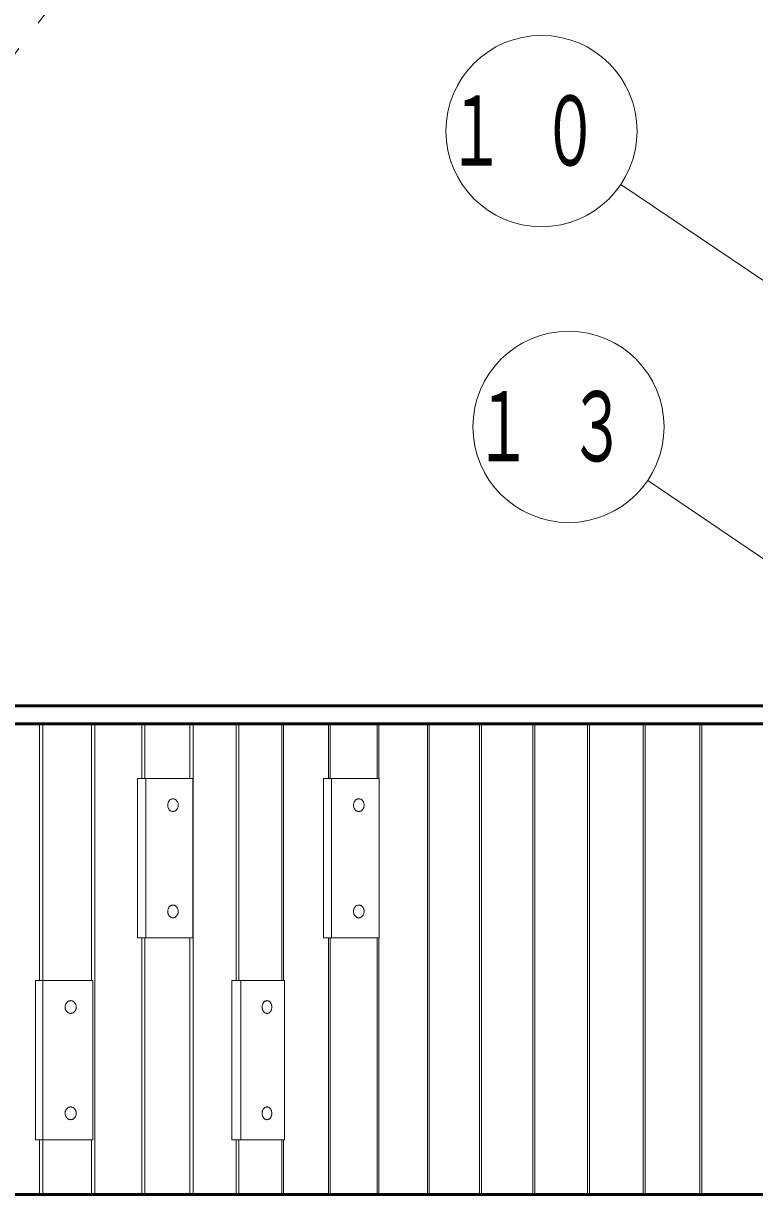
# Model space of a CAD drawing. Units: millimetres on the paper, scale 1:60. Extents: x -385 to 0, y -594 to 267.
# Drawn here: x -270.38 to -247.44, y 131.15 to 167.89 of the extents above; entities that cross this region are included whole.
import ezdxf

# ---------------------------------------------------------------- set-up
doc = ezdxf.new("R2010")
doc.units = ezdxf.units.MM
doc.linetypes.add('USER3', pattern=[8, 3, -1, 1, -1, 1, -1])
doc.layers.add('LY_1', color=7, linetype='Continuous', lineweight=13)
doc.styles.add('ＭＳ ゴシック', font='')
doc.styles.get('ＭＳ ゴシック').set_extended_font_data('MS Gothic')

msp = doc.modelspace()

# ---------------------------------------------------------------- linework, layer by layer
at = {"layer": 'LY_1', "linetype": 'USER3'}
msp.add_line((-284.303, 148.684), (-258.397, 183.306), dxfattribs=at)
at = {"layer": 'LY_1'}
for p, q in [((-244.383, 157.951), (-251.636, 162.836)), ((-243.637, 148.697), (-250.792, 153.548)), ((-269.882, 145.914), (-269.882, 137.864)), ((-269.774, 145.914), (-269.774, 137.864)), ((-268.247, 145.914), (-268.247, 137.864)), ((-268.143, 145.914), (-268.143, 131.147)), ((-266.67, 145.914), (-266.67, 144.197)), ((-266.57, 145.914), (-266.57, 144.197)), ((-265.156, 145.914), (-265.156, 144.197)), ((-265.061, 145.914), (-265.061, 131.147)), ((-263.711, 145.914), (-263.711, 137.864)), ((-263.625, 145.914), (-263.625, 137.864)), ((-262.276, 145.914), (-262.276, 137.864)), ((-262.225, 145.914), (-262.225, 137.864)), ((-260.811, 145.914), (-260.811, 144.197)), ((-260.758, 145.914), (-260.758, 144.197)), ((-259.285, 145.914), (-259.285, 144.197)), ((-259.23, 145.914), (-259.23, 144.197)), ((-257.703, 145.914), (-257.703, 131.147)), ((-257.646, 145.914), (-257.646, 131.147)), ((-256.07, 145.914), (-256.07, 131.147)), ((-256.012, 145.914), (-256.012, 131.147)), ((-254.393, 145.914), (-254.393, 131.147)), ((-254.334, 145.914), (-254.334, 131.147)), ((-252.678, 145.914), (-252.678, 131.147)), ((-252.617, 145.914), (-252.617, 131.147)), ((-250.93, 145.914), (-250.93, 131.147)), ((-250.868, 145.914), (-250.868, 131.147)), ((-249.157, 145.914), (-249.157, 131.147)), ((-249.094, 145.914), (-249.094, 131.147)), ((-266.798, 144.197), (-265.07, 144.197)), ((-266.798, 139.197), (-266.798, 144.197)), ((-266.539, 139.197), (-266.539, 144.197)), ((-265.07, 139.197), (-265.07, 144.197)), ((-260.966, 144.197), (-259.221, 144.197)), ((-260.966, 139.197), (-260.966, 144.197)), ((-260.715, 139.197), (-260.715, 144.197)), ((-259.221, 139.197), (-259.221, 144.197)), ((-266.798, 139.197), (-265.07, 139.197)), ((-266.67, 139.197), (-266.67, 131.147)), ((-266.57, 139.197), (-266.57, 131.147)), ((-265.156, 139.197), (-265.156, 131.147)), ((-260.966, 139.197), (-259.221, 139.197)), ((-260.811, 139.197), (-260.811, 131.147)), ((-260.758, 139.197), (-260.758, 131.147)), ((-259.285, 139.197), (-259.285, 131.147)), ((-259.23, 139.197), (-259.23, 131.147)), ((-270.002, 137.864), (-268.204, 137.864)), ((-270.002, 132.864), (-270.002, 137.864)), ((-269.779, 132.864), (-269.779, 137.864)), ((-268.204, 132.864), (-268.204, 137.864)), ((-263.842, 137.864), (-262.191, 137.864)), ((-263.842, 132.864), (-263.842, 137.864)), ((-263.555, 132.864), (-263.555, 137.864)), ((-262.191, 132.864), (-262.191, 137.864)), ((-270.002, 132.864), (-268.204, 132.864)), ((-269.882, 132.864), (-269.882, 131.147)), ((-269.774, 132.864), (-269.774, 131.147)), ((-268.247, 132.864), (-268.247, 131.147)), ((-263.842, 132.864), (-262.191, 132.864)), ((-263.711, 132.864), (-263.711, 131.147)), ((-263.625, 132.864), (-263.625, 131.147)), ((-262.276, 132.864), (-262.276, 131.147)), ((-262.225, 132.864), (-262.225, 131.147))]:
    msp.add_line(p, q, dxfattribs=at)
at = {"layer": 'LY_1', "color": 140, "lineweight": 50}
for p, q in [((-282.679, 146.481), (-245.262, 146.481)), ((-282.962, 145.914), (-244.979, 145.914)), ((-282.962, 131.147), (-244.979, 131.147))]:
    msp.add_line(p, q, dxfattribs=at)
at = {"layer": 'LY_1'}
for points in [[(-265.69, 143.564), (-265.704, 143.563), (-265.718, 143.561), (-265.732, 143.557), (-265.746, 143.552), (-265.759, 143.545), (-265.772, 143.537), (-265.784, 143.528), (-265.795, 143.517), (-265.806, 143.505), (-265.815, 143.492), (-265.824, 143.479), (-265.832, 143.464), (-265.838, 143.448), (-265.844, 143.432), (-265.848, 143.416), (-265.851, 143.399), (-265.853, 143.381), (-265.854, 143.364), (-265.853, 143.346), (-265.851, 143.329), (-265.848, 143.312), (-265.844, 143.295), (-265.838, 143.279), (-265.832, 143.264), (-265.824, 143.249), (-265.815, 143.235), (-265.806, 143.222), (-265.795, 143.211), (-265.784, 143.2), (-265.772, 143.191), (-265.759, 143.183), (-265.746, 143.176), (-265.732, 143.171), (-265.718, 143.167), (-265.704, 143.165), (-265.69, 143.164), (-265.676, 143.165), (-265.661, 143.167), (-265.647, 143.171), (-265.634, 143.176), (-265.621, 143.183), (-265.608, 143.191), (-265.596, 143.2), (-265.585, 143.211), (-265.574, 143.222), (-265.564, 143.235), (-265.556, 143.249), (-265.548, 143.264), (-265.541, 143.279), (-265.536, 143.295), (-265.532, 143.312), (-265.529, 143.329), (-265.527, 143.346), (-265.526, 143.364), (-265.527, 143.381), (-265.529, 143.399), (-265.532, 143.416), (-265.536, 143.432), (-265.541, 143.448), (-265.548, 143.464), (-265.556, 143.479), (-265.564, 143.492), (-265.574, 143.505), (-265.585, 143.517), (-265.596, 143.528), (-265.608, 143.537), (-265.621, 143.545), (-265.634, 143.552), (-265.647, 143.557), (-265.661, 143.561), (-265.676, 143.563)], [(-259.858, 143.564), (-259.873, 143.563), (-259.887, 143.561), (-259.901, 143.557), (-259.915, 143.552), (-259.929, 143.545), (-259.942, 143.537), (-259.954, 143.528), (-259.965, 143.517), (-259.976, 143.505), (-259.986, 143.492), (-259.995, 143.479), (-260.003, 143.464), (-260.009, 143.448), (-260.015, 143.432), (-260.019, 143.416), (-260.022, 143.399), (-260.024, 143.381), (-260.025, 143.364), (-260.024, 143.346), (-260.022, 143.329), (-260.019, 143.312), (-260.015, 143.295), (-260.009, 143.279), (-260.003, 143.264), (-259.995, 143.249), (-259.986, 143.235), (-259.976, 143.222), (-259.965, 143.211), (-259.954, 143.2), (-259.942, 143.191), (-259.929, 143.183), (-259.915, 143.176), (-259.901, 143.171), (-259.887, 143.167), (-259.873, 143.165), (-259.858, 143.164), (-259.844, 143.165), (-259.829, 143.167), (-259.815, 143.171), (-259.801, 143.176), (-259.788, 143.183), (-259.775, 143.191), (-259.763, 143.2), (-259.751, 143.211), (-259.741, 143.222), (-259.731, 143.235), (-259.722, 143.249), (-259.714, 143.264), (-259.707, 143.279), (-259.702, 143.295), (-259.697, 143.312), (-259.694, 143.329), (-259.692, 143.346), (-259.692, 143.364), (-259.692, 143.381), (-259.694, 143.399), (-259.697, 143.416), (-259.702, 143.432), (-259.707, 143.448), (-259.714, 143.464), (-259.722, 143.479), (-259.731, 143.492), (-259.741, 143.505), (-259.751, 143.517), (-259.763, 143.528), (-259.775, 143.537), (-259.788, 143.545), (-259.801, 143.552), (-259.815, 143.557), (-259.829, 143.561), (-259.844, 143.563)], [(-265.69, 140.231), (-265.704, 140.23), (-265.718, 140.228), (-265.732, 140.224), (-265.746, 140.218), (-265.759, 140.212), (-265.772, 140.204), (-265.784, 140.194), (-265.795, 140.184), (-265.806, 140.172), (-265.815, 140.159), (-265.824, 140.145), (-265.832, 140.131), (-265.838, 140.115), (-265.844, 140.099), (-265.848, 140.082), (-265.851, 140.065), (-265.853, 140.048), (-265.854, 140.031), (-265.853, 140.013), (-265.851, 139.996), (-265.848, 139.979), (-265.844, 139.962), (-265.838, 139.946), (-265.832, 139.931), (-265.824, 139.916), (-265.815, 139.902), (-265.806, 139.889), (-265.795, 139.877), (-265.784, 139.867), (-265.772, 139.857), (-265.759, 139.849), (-265.746, 139.843), (-265.732, 139.837), (-265.718, 139.834), (-265.704, 139.831), (-265.69, 139.831), (-265.676, 139.831), (-265.661, 139.834), (-265.647, 139.837), (-265.634, 139.843), (-265.621, 139.849), (-265.608, 139.857), (-265.596, 139.867), (-265.585, 139.877), (-265.574, 139.889), (-265.564, 139.902), (-265.556, 139.916), (-265.548, 139.931), (-265.541, 139.946), (-265.536, 139.962), (-265.532, 139.979), (-265.529, 139.996), (-265.527, 140.013), (-265.526, 140.031), (-265.527, 140.048), (-265.529, 140.065), (-265.532, 140.082), (-265.536, 140.099), (-265.541, 140.115), (-265.548, 140.131), (-265.556, 140.145), (-265.564, 140.159), (-265.574, 140.172), (-265.585, 140.184), (-265.596, 140.194), (-265.608, 140.204), (-265.621, 140.212), (-265.634, 140.218), (-265.647, 140.224), (-265.661, 140.228), (-265.676, 140.23)], [(-259.858, 140.231), (-259.873, 140.23), (-259.887, 140.228), (-259.901, 140.224), (-259.915, 140.218), (-259.929, 140.212), (-259.942, 140.204), (-259.954, 140.194), (-259.965, 140.184), (-259.976, 140.172), (-259.986, 140.159), (-259.995, 140.145), (-260.003, 140.131), (-260.009, 140.115), (-260.015, 140.099), (-260.019, 140.082), (-260.022, 140.065), (-260.024, 140.048), (-260.025, 140.031), (-260.024, 140.013), (-260.022, 139.996), (-260.019, 139.979), (-260.015, 139.962), (-260.009, 139.946), (-260.003, 139.931), (-259.995, 139.916), (-259.986, 139.902), (-259.976, 139.889), (-259.965, 139.877), (-259.954, 139.867), (-259.942, 139.857), (-259.929, 139.849), (-259.915, 139.843), (-259.901, 139.837), (-259.887, 139.834), (-259.873, 139.831), (-259.858, 139.831), (-259.844, 139.831), (-259.829, 139.834), (-259.815, 139.837), (-259.801, 139.843), (-259.788, 139.849), (-259.775, 139.857), (-259.763, 139.867), (-259.751, 139.877), (-259.741, 139.889), (-259.731, 139.902), (-259.722, 139.916), (-259.714, 139.931), (-259.707, 139.946), (-259.702, 139.962), (-259.697, 139.979), (-259.694, 139.996), (-259.692, 140.013), (-259.692, 140.031), (-259.692, 140.048), (-259.694, 140.065), (-259.697, 140.082), (-259.702, 140.099), (-259.707, 140.115), (-259.714, 140.131), (-259.722, 140.145), (-259.731, 140.159), (-259.741, 140.172), (-259.751, 140.184), (-259.763, 140.194), (-259.775, 140.204), (-259.788, 140.212), (-259.801, 140.218), (-259.815, 140.224), (-259.829, 140.228), (-259.844, 140.23)], [(-268.901, 137.231), (-268.916, 137.23), (-268.931, 137.228), (-268.946, 137.224), (-268.961, 137.218), (-268.975, 137.212), (-268.989, 137.204), (-269.002, 137.194), (-269.014, 137.184), (-269.025, 137.172), (-269.036, 137.159), (-269.045, 137.145), (-269.053, 137.131), (-269.06, 137.115), (-269.066, 137.099), (-269.071, 137.082), (-269.074, 137.065), (-269.076, 137.048), (-269.077, 137.031), (-269.076, 137.013), (-269.074, 136.996), (-269.071, 136.979), (-269.066, 136.962), (-269.06, 136.946), (-269.053, 136.931), (-269.045, 136.916), (-269.036, 136.902), (-269.025, 136.889), (-269.014, 136.877), (-269.002, 136.867), (-268.989, 136.857), (-268.975, 136.849), (-268.961, 136.843), (-268.946, 136.837), (-268.931, 136.834), (-268.916, 136.831), (-268.901, 136.831), (-268.886, 136.831), (-268.87, 136.834), (-268.855, 136.837), (-268.841, 136.843), (-268.826, 136.849), (-268.813, 136.857), (-268.8, 136.867), (-268.788, 136.877), (-268.776, 136.889), (-268.766, 136.902), (-268.757, 136.916), (-268.748, 136.931), (-268.741, 136.946), (-268.735, 136.962), (-268.731, 136.979), (-268.727, 136.996), (-268.725, 137.013), (-268.725, 137.031), (-268.725, 137.048), (-268.727, 137.065), (-268.731, 137.082), (-268.735, 137.099), (-268.741, 137.115), (-268.748, 137.131), (-268.757, 137.145), (-268.766, 137.159), (-268.776, 137.172), (-268.788, 137.184), (-268.8, 137.194), (-268.813, 137.204), (-268.826, 137.212), (-268.841, 137.218), (-268.855, 137.224), (-268.87, 137.228), (-268.886, 137.23)], [(-262.739, 137.231), (-262.752, 137.23), (-262.765, 137.228), (-262.778, 137.224), (-262.791, 137.218), (-262.803, 137.212), (-262.815, 137.204), (-262.826, 137.194), (-262.837, 137.184), (-262.846, 137.172), (-262.855, 137.159), (-262.863, 137.145), (-262.87, 137.131), (-262.877, 137.115), (-262.882, 137.099), (-262.886, 137.082), (-262.888, 137.065), (-262.89, 137.048), (-262.891, 137.031), (-262.89, 137.013), (-262.888, 136.996), (-262.886, 136.979), (-262.882, 136.962), (-262.877, 136.946), (-262.87, 136.931), (-262.863, 136.916), (-262.855, 136.902), (-262.846, 136.889), (-262.837, 136.877), (-262.826, 136.867), (-262.815, 136.857), (-262.803, 136.849), (-262.791, 136.843), (-262.778, 136.837), (-262.765, 136.834), (-262.752, 136.831), (-262.739, 136.831), (-262.726, 136.831), (-262.713, 136.834), (-262.7, 136.837), (-262.687, 136.843), (-262.675, 136.849), (-262.663, 136.857), (-262.652, 136.867), (-262.642, 136.877), (-262.632, 136.889), (-262.623, 136.902), (-262.615, 136.916), (-262.608, 136.931), (-262.602, 136.946), (-262.597, 136.962), (-262.593, 136.979), (-262.59, 136.996), (-262.588, 137.013), (-262.588, 137.031), (-262.588, 137.048), (-262.59, 137.065), (-262.593, 137.082), (-262.597, 137.099), (-262.602, 137.115), (-262.608, 137.131), (-262.615, 137.145), (-262.623, 137.159), (-262.632, 137.172), (-262.642, 137.184), (-262.652, 137.194), (-262.663, 137.204), (-262.675, 137.212), (-262.687, 137.218), (-262.7, 137.224), (-262.713, 137.228), (-262.726, 137.23)], [(-268.901, 133.897), (-268.916, 133.896), (-268.931, 133.894), (-268.946, 133.89), (-268.961, 133.885), (-268.975, 133.878), (-268.989, 133.87), (-269.002, 133.861), (-269.014, 133.85), (-269.025, 133.839), (-269.036, 133.826), (-269.045, 133.812), (-269.053, 133.797), (-269.06, 133.782), (-269.066, 133.766), (-269.071, 133.749), (-269.074, 133.732), (-269.076, 133.715), (-269.077, 133.697), (-269.076, 133.68), (-269.074, 133.662), (-269.071, 133.645), (-269.066, 133.629), (-269.06, 133.613), (-269.053, 133.597), (-269.045, 133.582), (-269.036, 133.569), (-269.025, 133.556), (-269.014, 133.544), (-269.002, 133.533), (-268.989, 133.524), (-268.975, 133.516), (-268.961, 133.509), (-268.946, 133.504), (-268.931, 133.5), (-268.916, 133.498), (-268.901, 133.497), (-268.886, 133.498), (-268.87, 133.5), (-268.855, 133.504), (-268.841, 133.509), (-268.826, 133.516), (-268.813, 133.524), (-268.8, 133.533), (-268.788, 133.544), (-268.776, 133.556), (-268.766, 133.569), (-268.757, 133.582), (-268.748, 133.597), (-268.741, 133.613), (-268.735, 133.629), (-268.731, 133.645), (-268.727, 133.662), (-268.725, 133.68), (-268.725, 133.697), (-268.725, 133.715), (-268.727, 133.732), (-268.731, 133.749), (-268.735, 133.766), (-268.741, 133.782), (-268.748, 133.797), (-268.757, 133.812), (-268.766, 133.826), (-268.776, 133.839), (-268.788, 133.85), (-268.8, 133.861), (-268.813, 133.87), (-268.826, 133.878), (-268.841, 133.885), (-268.855, 133.89), (-268.87, 133.894), (-268.886, 133.896)], [(-262.739, 133.897), (-262.752, 133.896), (-262.765, 133.894), (-262.778, 133.89), (-262.791, 133.885), (-262.803, 133.878), (-262.815, 133.87), (-262.826, 133.861), (-262.837, 133.85), (-262.846, 133.839), (-262.855, 133.826), (-262.863, 133.812), (-262.87, 133.797), (-262.877, 133.782), (-262.882, 133.766), (-262.886, 133.749), (-262.888, 133.732), (-262.89, 133.715), (-262.891, 133.697), (-262.89, 133.68), (-262.888, 133.662), (-262.886, 133.645), (-262.882, 133.629), (-262.877, 133.613), (-262.87, 133.597), (-262.863, 133.582), (-262.855, 133.569), (-262.846, 133.556), (-262.837, 133.544), (-262.826, 133.533), (-262.815, 133.524), (-262.803, 133.516), (-262.791, 133.509), (-262.778, 133.504), (-262.765, 133.5), (-262.752, 133.498), (-262.739, 133.497), (-262.726, 133.498), (-262.713, 133.5), (-262.7, 133.504), (-262.687, 133.509), (-262.675, 133.516), (-262.663, 133.524), (-262.652, 133.533), (-262.642, 133.544), (-262.632, 133.556), (-262.623, 133.569), (-262.615, 133.582), (-262.608, 133.597), (-262.602, 133.613), (-262.597, 133.629), (-262.593, 133.645), (-262.59, 133.662), (-262.588, 133.68), (-262.588, 133.697), (-262.588, 133.715), (-262.59, 133.732), (-262.593, 133.749), (-262.597, 133.766), (-262.602, 133.782), (-262.608, 133.797), (-262.615, 133.812), (-262.623, 133.826), (-262.632, 133.839), (-262.642, 133.85), (-262.652, 133.861), (-262.663, 133.87), (-262.675, 133.878), (-262.687, 133.885), (-262.7, 133.89), (-262.713, 133.894), (-262.726, 133.896)]]:
    msp.add_lwpolyline(points, close=True, dxfattribs=at)
for centre in [(-254.124, 164.512), (-253.275, 155.232)]:
    msp.add_circle(centre, 3, dxfattribs=at)

# ---------------------------------------------------------------- texts
at = {"layer": 'LY_1', "char_height": 2.199, "attachment_point": 5, "style": 'ＭＳ ゴシック'}
for s, insert in [('\\T1.64;\\W0.6;１０', (-254.124, 164.512)), ('\\T1.64;\\W0.6;１３', (-253.275, 155.232))]:
    msp.add_mtext(s, dxfattribs=dict(at, insert=insert))

doc.saveas('drawing.dxf')
